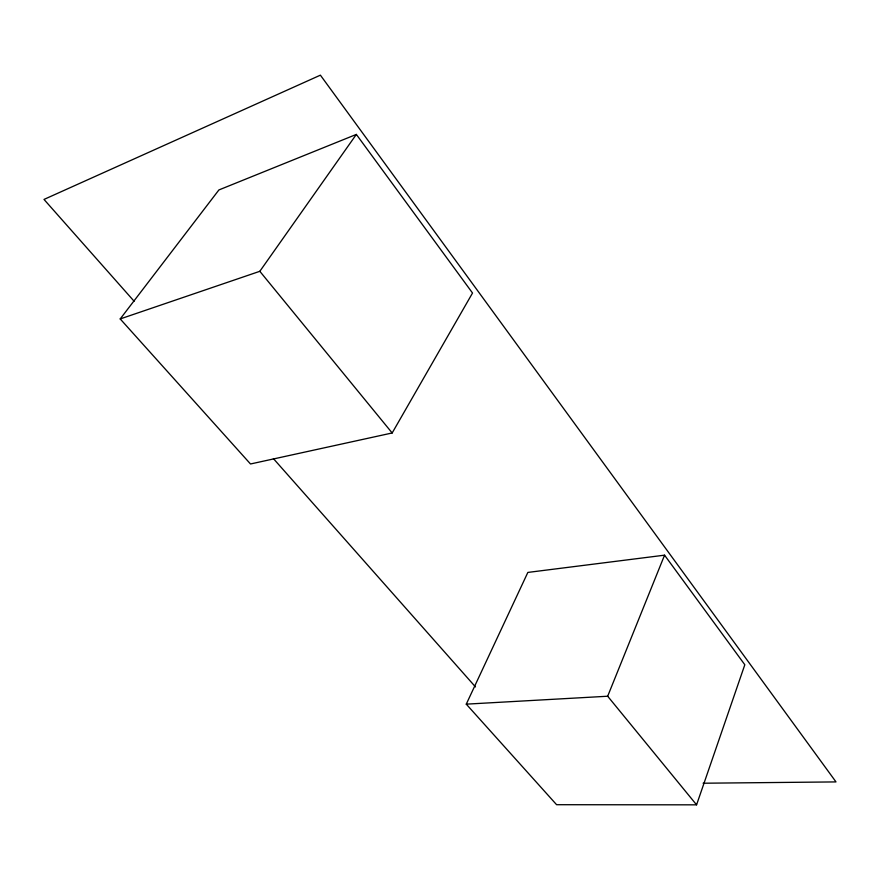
<?xml version="1.0" encoding="UTF-8"?>
<svg xmlns="http://www.w3.org/2000/svg" width="880" height="880" viewBox="0 0 880 880"><rect width="100%" height="100%" fill="white"/><g stroke="black" fill="none" stroke-linecap="round" stroke-linejoin="round"><path stroke-width="1.32" d="M696.575 804.837L744.821 664.741L664.565 555.17L527.846 572.429L466.268 704.154L556.6 804.705L696.575 804.837L607.673 696.234L466.268 704.154M607.673 696.234L664.565 555.17M392.172 432.971L472.527 293.029L356.345 134.42L218.9 189.948L120.208 318.934L250.503 463.98L392.172 432.971L259.831 271.304L120.208 318.934M259.831 271.304L356.345 134.42M703.098 783.222L836 781.913L320.397 75.163L44 199.43L134.123 301.246M273.405 458.601L475.486 686.917"/></g></svg>
